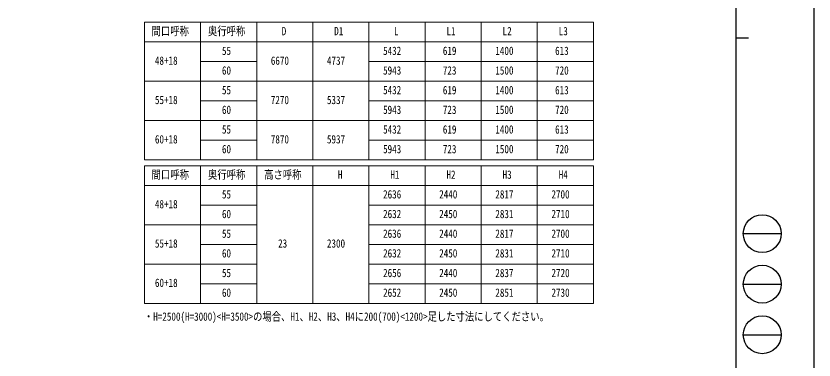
# Model space of a CAD drawing. Units: millimetres, scale not verified. Extents: x -18922 to 18922, y -13365 to 13365.
# Drawn here: x 4704 to 18922, y -5175 to 950 of the extents above; entities that cross this region are included whole.
import ezdxf
from ezdxf.enums import TextEntityAlignment as Align

# ---------------------------------------------------------------- set-up
doc = ezdxf.new("R2010")
doc.units = ezdxf.units.MM
doc.header["$LTSCALE"] = 50
doc.layers.add('0-1_TABLE1', color=7, linetype='Continuous', lineweight=18)
doc.layers.add('0-2_USER1', color=3, linetype='Continuous')
doc.layers.add('0-8_YKK_ZWAK', color=7, linetype='Continuous')
doc.styles.add('ＭＳ ゴシック', font='')
doc.styles.get('ＭＳ ゴシック').set_extended_font_data('MS Gothic')

msp = doc.modelspace()

# ---------------------------------------------------------------- linework, layer by layer
at = {"layer": '0-1_TABLE1'}
for p, q in [((6992.59, 837.5), (14992.59, 837.5)), ((6992.59, 837.5), (6992.59, -1612.5)), ((7992.59, 837.5), (7992.59, -1612.5)), ((8992.59, 837.5), (8992.59, -1612.5)), ((9992.59, 837.5), (9992.59, -1612.5)), ((10992.59, 837.5), (10992.59, -1612.5)), ((11992.59, 837.5), (11992.59, -1612.5)), ((12992.59, 837.5), (12992.59, -1612.5)), ((13992.59, 837.5), (13992.59, -1612.5)), ((14992.59, 837.5), (14992.59, -1612.5)), ((6992.59, 487.5), (14992.59, 487.5)), ((7992.59, 137.5), (8992.59, 137.5)), ((10992.59, 137.5), (14992.59, 137.5)), ((6992.59, -212.5), (14992.59, -212.5)), ((7992.59, -562.5), (8992.59, -562.5)), ((10992.59, -562.5), (14992.59, -562.5)), ((6992.59, -912.5), (14992.59, -912.5)), ((7992.59, -1262.5), (8992.59, -1262.5)), ((10992.59, -1262.5), (14992.59, -1262.5)), ((6992.59, -1612.5), (14992.59, -1612.5)), ((6992.59, -1717.5), (14992.59, -1717.5)), ((6992.59, -1717.5), (6992.59, -4167.5)), ((7992.59, -1717.5), (7992.59, -4167.5)), ((8992.59, -1717.5), (8992.59, -4167.5)), ((9992.59, -1717.5), (9992.59, -4167.5)), ((10992.59, -1717.5), (10992.59, -4167.5)), ((11992.59, -1717.5), (11992.59, -4167.5)), ((12992.59, -1717.5), (12992.59, -4167.5)), ((13992.59, -1717.5), (13992.59, -4167.5)), ((14992.59, -1717.5), (14992.59, -4167.5)), ((6992.59, -2067.5), (14992.59, -2067.5)), ((7992.59, -2417.5), (8992.59, -2417.5)), ((10992.59, -2417.5), (14992.59, -2417.5)), ((6992.59, -2767.5), (8992.59, -2767.5)), ((10992.59, -2767.5), (14992.59, -2767.5)), ((7992.59, -3117.5), (8992.59, -3117.5)), ((10992.59, -3117.5), (14992.59, -3117.5)), ((6992.59, -3467.5), (8992.59, -3467.5)), ((10992.59, -3467.5), (14992.59, -3467.5)), ((7992.59, -3817.5), (8992.59, -3817.5)), ((10992.59, -3817.5), (14992.59, -3817.5)), ((6992.59, -4167.5), (14992.59, -4167.5))]:
    msp.add_line(p, q, dxfattribs=at)
at = {"layer": '0-8_YKK_ZWAK'}
for p, q in [((17527.59, 12487.5), (17527.59, -11362.5)), ((17527.59, 562.5), (17752.59, 562.5)), ((17662.59, -2925), (18337.59, -2925)), ((17662.59, -3825), (18337.59, -3825)), ((17662.59, -4725), (18337.59, -4725))]:
    msp.add_line(p, q, dxfattribs=at)
msp.add_lwpolyline([(-18922.5, -13365), (18922.5, -13365), (18922.5, 13365), (-18922.5, 13365)], close=True, dxfattribs=at)
for centre in [(18000.09, -2925), (18000.09, -3825), (18000.09, -4725)]:
    msp.add_circle(centre, 337.5, dxfattribs=at)

# ---------------------------------------------------------------- texts
at = {"layer": '0-1_TABLE1', "style": 'ＭＳ ゴシック', "width": 0.8}
for s, p in [('間口呼称', (7119.99, 561.25)), ('奥行呼称', (8125.39, 561.25)), ('D', (9438.59, 561.25)), ('D1', (10373.79, 561.25)), ('L', (11438.59, 561.25)), ('L1', (12373.79, 561.25)), ('L2', (13373.79, 561.25)), ('L3', (14373.79, 561.25)), ('55', (8373.79, 211.25)), ('5432', (11244.19, 211.25)), ('619', (12308.99, 211.25)), ('1400', (13244.19, 211.25)), ('613', (14308.99, 211.25)), ('48+18', (7179.39, 36.25)), ('6670', (9244.19, 36.25)), ('4737', (10244.19, 36.25)), ('60', (8373.79, -138.75)), ('5943', (11244.19, -138.75)), ('723', (12308.99, -138.75)), ('1500', (13244.19, -138.75)), ('720', (14308.99, -138.75)), ('55', (8373.79, -488.75)), ('5432', (11244.19, -488.75)), ('619', (12308.99, -488.75)), ('1400', (13244.19, -488.75)), ('613', (14308.99, -488.75)), ('55+18', (7179.39, -663.75)), ('7270', (9244.19, -663.75)), ('5337', (10244.19, -663.75)), ('60', (8373.79, -838.75)), ('5943', (11244.19, -838.75)), ('723', (12308.99, -838.75)), ('1500', (13244.19, -838.75)), ('720', (14308.99, -838.75)), ('55', (8373.79, -1188.75)), ('5432', (11244.19, -1188.75)), ('619', (12308.99, -1188.75)), ('1400', (13244.19, -1188.75)), ('613', (14308.99, -1188.75)), ('60+18', (7179.39, -1363.75)), ('7870', (9244.19, -1363.75)), ('5937', (10244.19, -1363.75)), ('60', (8373.79, -1538.75)), ('5943', (11244.19, -1538.75)), ('723', (12308.99, -1538.75)), ('1500', (13244.19, -1538.75)), ('720', (14308.99, -1538.75)), ('間口呼称', (7119.99, -1993.75)), ('奥行呼称', (8125.39, -1993.75)), ('高さ呼称', (9125.39, -1993.75)), ('H', (10438.59, -1993.75)), ('H1', (11373.79, -1993.75)), ('H2', (12373.79, -1993.75)), ('H3', (13373.79, -1993.75)), ('H4', (14373.79, -1993.75)), ('55', (8373.79, -2343.75)), ('2636', (11244.19, -2343.75)), ('2440', (12244.19, -2343.75)), ('2817', (13244.19, -2343.75)), ('2700', (14244.19, -2343.75)), ('48+18', (7179.39, -2518.75)), ('60', (8373.79, -2693.75)), ('2632', (11244.19, -2693.75)), ('2450', (12244.19, -2693.75)), ('2831', (13244.19, -2693.75)), ('2710', (14244.19, -2693.75)), ('55', (8373.79, -3043.75)), ('2636', (11244.19, -3043.75)), ('2440', (12244.19, -3043.75)), ('2817', (13244.19, -3043.75)), ('2700', (14244.19, -3043.75)), ('55+18', (7179.39, -3218.75)), ('23', (9373.79, -3218.75)), ('2300', (10244.19, -3218.75)), ('60', (8373.79, -3393.75)), ('2632', (11244.19, -3393.75)), ('2450', (12244.19, -3393.75)), ('2831', (13244.19, -3393.75)), ('2710', (14244.19, -3393.75)), ('2656', (11244.19, -3743.75)), ('2440', (12244.19, -3743.75)), ('2837', (13244.19, -3743.75)), ('2720', (14244.19, -3743.75)), ('55', (8373.79, -3743.75)), ('60+18', (7179.39, -3918.75)), ('60', (8373.79, -4093.75)), ('2652', (11244.19, -4093.75)), ('2450', (12244.19, -4093.75)), ('2851', (13244.19, -4093.75)), ('2730', (14244.19, -4093.75))]:
    msp.add_text(s, height=148.5, dxfattribs=at).set_placement(p, align=Align.BOTTOM_LEFT)
at = {"layer": '0-2_USER1', "style": 'ＭＳ ゴシック', "width": 0.8}
msp.add_text('・H=2500(H=3000)<H=3500>の場合、H1、H2、H3、H4に200(700)<1200>足した寸法にしてください。', height=148.5, dxfattribs=at).set_placement((6983.75, -4520.03), align=Align.BOTTOM_LEFT)

doc.saveas('drawing.dxf')
